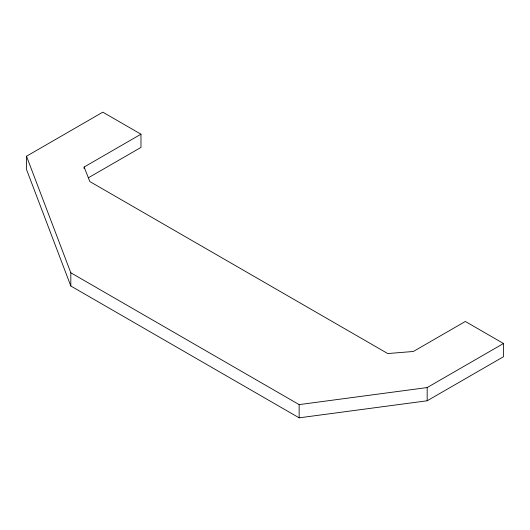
<?xml version="1.0" encoding="UTF-8"?>
<svg xmlns="http://www.w3.org/2000/svg" width="530" height="530" viewBox="0 0 530 530"><rect width="100%" height="100%" fill="white"/><g stroke="black" fill="none" stroke-linecap="round" stroke-linejoin="round"><path stroke-width="0.79" d="M140.98 134.196L84.131 167.016L89.822 181.545L387.748 353.556L413.36 351.476L465.34 321.465L503.5 343.493L503.5 356.716L427.18 400.779L299.145 417.832L70.821 286.014L26.5 169.448L26.5 156.231L102.82 112.168L140.98 134.196L140.98 147.413L88.391 177.775M26.5 156.231L70.821 272.791L299.145 404.615L427.18 387.556L503.5 343.493M427.18 387.556L427.18 400.779M299.145 404.615L299.145 417.832M84.131 167.016L84.131 168.672M70.821 272.791L70.821 286.014"/></g></svg>
